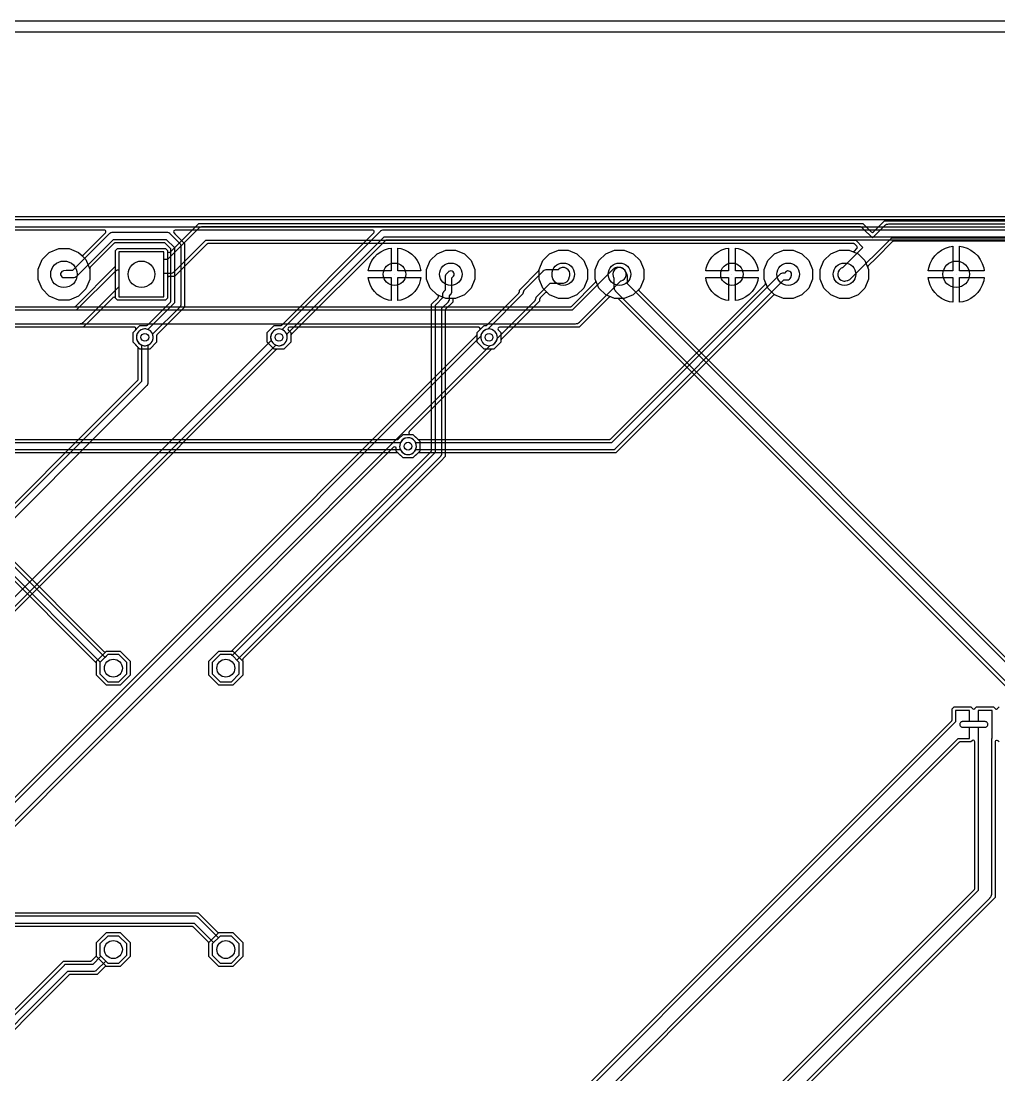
# Model space of a CAD drawing. Header units: inches. Extents: x 0 to 6.5, y 0 to 4.
# Drawn here: x 3.686 to 5.425, y 2.127 to 4 of the extents above; entities that cross this region are included whole.
import ezdxf

# ---------------------------------------------------------------- set-up
doc = ezdxf.new("R2010")
doc.units = ezdxf.units.IN

msp = doc.modelspace()

# ---------------------------------------------------------------- linework, layer by layer
at = {"layer": '16_copper'}
msp.add_lwpolyline([(6.4, 3.98), (0.1, 3.98)], dxfattribs=at)
for points in [[(5.7783, 3.609), (5.2377, 3.609), (5.2374, 3.609), (5.237, 3.6089, 0.087654), (5.2361, 3.6085), (5.2359, 3.6083), (5.2356, 3.6081), (5.2063, 3.5789), (5.2063, 3.5789), (5.1924, 3.5649), (5.1923, 3.5649), (5.1923, 3.5648, 0.218345), (5.1915, 3.5624), (5.1916, 3.562), (5.1917, 3.5617, 0.007884), (5.1917, 3.5616), (5.193, 3.5586), (5.193, 3.5414), (5.1865, 3.5256), (5.1744, 3.5135), (5.1586, 3.507), (5.1414, 3.507), (5.1256, 3.5135), (5.1135, 3.5256), (5.107, 3.5414), (5.107, 3.5586), (5.1135, 3.5744), (5.1256, 3.5865), (5.1414, 3.593), (5.1586, 3.593), (5.1645, 3.5905), (5.1645, 3.5905), (5.1646, 3.5905, 0.218355), (5.1671, 3.5907), (5.1674, 3.591), (5.1677, 3.5911, 0.007882), (5.1677, 3.5912), (5.1722, 3.5956), (5.1723, 3.5958, 0.39257), (5.1722, 3.5999), (5.1684, 3.6036), (5.1682, 3.6038), (5.1679, 3.604, 0.087651), (5.1669, 3.6044), (5.1666, 3.6045), (5.1663, 3.6045), (4.0182, 3.6045), (4.0179, 3.6045), (4.0175, 3.6044, 0.087654), (4.0166, 3.604), (4.0164, 3.6038), (4.0161, 3.6036), (3.9585, 3.546), (3.949, 3.546), (3.9488, 3.546, 0.392588), (3.946, 3.543), (3.946, 3.5075), (3.9425, 3.504), (3.8575, 3.504), (3.854, 3.5075), (3.854, 3.5925), (3.8575, 3.596), (3.9425, 3.596), (3.946, 3.5925), (3.946, 3.5917, 0.57289), (3.9505, 3.5891), (3.9507, 3.5893), (3.951, 3.5894, 0.015772), (3.9511, 3.5896), (4.002, 3.6405), (5.1825, 3.6405), (5.1939, 3.6291), (5.1976, 3.6253), (5.1978, 3.6252, 0.39257), (5.2019, 3.6253), (5.2215, 3.645), (5.7945, 3.645)], [(5.787, 3.639), (5.229, 3.639), (5.2285, 3.639), (5.2281, 3.639, 0.144215), (5.2217, 3.6365), (5.2214, 3.6363, 0.015626), (5.2208, 3.6358), (5.2205, 3.6355), (5.1997, 3.6147), (5.1835, 3.631), (5.1831, 3.6313), (5.1828, 3.6316, 0.144213), (5.1766, 3.6344), (5.1762, 3.6344, 0.015609), (5.1754, 3.6345), (5.175, 3.6345), (4.0095, 3.6345), (4.009, 3.6345), (4.0086, 3.6345, 0.144215), (4.0022, 3.632), (4.0019, 3.6318, 0.015626), (4.0013, 3.6313), (4.001, 3.631), (3.946, 3.576), (3.94, 3.576), (3.94, 3.59), (3.86, 3.59), (3.86, 3.51), (3.94, 3.51), (3.94, 3.552), (3.951, 3.552), (3.9515, 3.552), (3.9519, 3.552, 0.144215), (3.9583, 3.5545), (3.9586, 3.5547, 0.015626), (3.9592, 3.5552), (3.9595, 3.5555), (4.0145, 3.6105), (5.17, 3.6105), (5.1828, 3.5978), (5.1465, 3.5614), (5.146, 3.5613), (5.1444, 3.5606), (5.143, 3.5597, 0.645081), (5.1473, 3.5383), (5.149, 3.538, 0.064711), (5.1524, 3.5382), (5.1549, 3.5387, 0.114037), (5.1598, 3.541), (5.1604, 3.5415), (5.1609, 3.5419, 0.003772), (5.161, 3.542), (5.234, 3.615), (5.782, 3.615)], [(2.8527, 3.492), (4.6623, 3.492), (4.6626, 3.492), (4.663, 3.4921, 0.087654), (4.6639, 3.4925), (4.6641, 3.4927), (4.6644, 3.4929), (4.7073, 3.5358), (4.7074, 3.5358), (4.7074, 3.5359, 0.218356), (4.7082, 3.5383), (4.7081, 3.5387), (4.708, 3.539, 0.007894), (4.708, 3.5391), (4.707, 3.5414), (4.707, 3.5586), (4.7135, 3.5744), (4.7256, 3.5865), (4.7414, 3.593), (4.7586, 3.593), (4.7744, 3.5865), (4.7865, 3.5744), (4.793, 3.5586), (4.793, 3.5414), (4.7865, 3.5256), (4.7744, 3.5135), (4.7586, 3.507), (4.7414, 3.507), (4.7348, 3.5097), (4.7348, 3.5098), (4.7347, 3.5098, 0.218355), (4.7322, 3.5096), (4.7319, 3.5093), (4.7316, 3.5092, 0.007896), (4.7316, 3.5091), (4.6785, 3.456), (4.5368, 3.456), (4.5367, 3.456), (4.5366, 3.456, 0.548396), (4.5342, 3.4515), (4.5344, 3.4513), (4.5345, 3.451, 0.015772), (4.5347, 3.4509), (4.5389, 3.4467), (4.5389, 3.4293), (4.5267, 3.4171), (4.5238, 3.4171), (4.5235, 3.4171), (4.5231, 3.417, 0.087654), (4.5222, 3.4166), (4.522, 3.4164), (4.5217, 3.4162), (4.376, 3.2705), (4.3759, 3.2704), (4.3758, 3.2703, 0.54841), (4.3773, 3.2655), (4.3776, 3.2655), (4.3779, 3.2654, 0.01577), (4.3781, 3.2654), (4.3827, 3.2654), (4.3907, 3.2574), (4.3909, 3.2572), (4.3912, 3.257, 0.087651), (4.3922, 3.2566), (4.3924, 3.2565), (4.3928, 3.2565), (4.7323, 3.2565), (4.7326, 3.2565), (4.733, 3.2566, 0.087654), (4.7339, 3.257), (4.7341, 3.2572), (4.7344, 3.2574), (5.0089, 3.5319), (5.009, 3.532), (5.009, 3.532, 0.218345), (5.0098, 3.5344), (5.0097, 3.5348), (5.0096, 3.5351, 0.007884), (5.0096, 3.5352), (5.007, 3.5414), (5.007, 3.5586), (5.0135, 3.5744), (5.0256, 3.5865), (5.0414, 3.593), (5.0586, 3.593), (5.0744, 3.5865), (5.0865, 3.5744), (5.093, 3.5586), (5.093, 3.5414), (5.0865, 3.5256), (5.0744, 3.5135), (5.0586, 3.507), (5.0414, 3.507), (5.0267, 3.5131), (5.0266, 3.5131), (5.0266, 3.5132, 0.218355), (5.0241, 3.513), (5.0237, 3.5127), (5.0235, 3.5125, 0.007882), (5.0234, 3.5125), (4.7514, 3.2404), (4.7435, 3.2325), (4.3928, 3.2325), (4.3925, 3.2325), (4.3921, 3.2324, 0.087654), (4.3912, 3.232), (4.3909, 3.2318), (4.3907, 3.2316), (4.3827, 3.2236), (4.3653, 3.2236), (4.3531, 3.2358), (4.3531, 3.2404), (4.3531, 3.2405), (4.3531, 3.2406, 0.54841), (4.3486, 3.243), (4.3484, 3.2428), (4.3481, 3.2427, 0.015772), (4.348, 3.2425), (3.5256, 2.4201)], [(2.844, 3.462), (4.671, 3.462), (4.6715, 3.462), (4.6719, 3.462, 0.144215), (4.6783, 3.4645), (4.6786, 3.4647, 0.015626), (4.6792, 3.4652), (4.6795, 3.4655), (4.7522, 3.5382), (4.7528, 3.5383, 0.645079), (4.7569, 3.5598), (4.7555, 3.5607, 0.064713), (4.7524, 3.5618), (4.7499, 3.5623, 0.218206), (4.7401, 3.56), (4.7397, 3.5596), (4.739, 3.559), (4.666, 3.486), (2.849, 3.486)], [(2.9129, 2.3809), (3.8931, 3.3611), (3.8933, 3.3614), (3.8935, 3.3616, 0.087651), (3.8939, 3.3626), (3.894, 3.3629), (3.894, 3.3632), (3.894, 3.4192), (3.894, 3.4194, 0.000083), (3.894, 3.4194), (3.894, 3.4195), (3.8939, 3.4199, 0.087654), (3.8935, 3.4208), (3.8933, 3.4211), (3.8931, 3.4213), (3.8851, 3.4293), (3.8851, 3.4467), (3.8893, 3.4509), (3.8894, 3.451), (3.8895, 3.451, 0.54841), (3.888, 3.4559), (3.8877, 3.4559), (3.8874, 3.456, 0.015781), (3.8872, 3.456), (2.9708, 3.456)], [(3.3594, 2.3049), (4.4962, 3.4417), (4.4964, 3.442), (4.4966, 3.4422, 0.087651), (4.497, 3.4432), (4.4971, 3.4435), (4.4971, 3.4438), (4.4971, 3.4467), (4.5013, 3.4509), (4.5014, 3.451), (4.5015, 3.451, 0.54841), (4.5, 3.4559), (4.4997, 3.4559), (4.4994, 3.456, 0.015781), (4.4992, 3.456), (4.1633, 3.456), (4.1632, 3.456), (4.1631, 3.456, 0.548396), (4.1607, 3.4515), (4.1609, 3.4513), (4.161, 3.451, 0.015772), (4.1612, 3.4509), (4.1654, 3.4467), (4.1654, 3.4293), (4.1532, 3.4171), (4.1418, 3.4171), (4.1415, 3.4171), (4.1412, 3.417, 0.087654), (4.1402, 3.4166), (4.14, 3.4164), (4.1397, 3.4162), (3.1145, 2.391)], [(3.5215, 2.397), (3.9935, 2.397), (4.0283, 2.3622), (4.026, 2.3599), (4.026, 2.3401), (4.0401, 2.326), (4.0599, 2.326), (4.074, 2.3401), (4.074, 2.3599), (4.0599, 2.374), (4.0401, 2.374), (4.0368, 2.3707), (4.0002, 2.4072), (4.0001, 2.4074), (3.9999, 2.4075, 0.153125), (3.9966, 2.409), (3.996, 2.409), (3.519, 2.409)], [(3.5277, 2.415), (4.001, 2.415), (4.0089, 2.4071), (4.0089, 2.4071), (4.0351, 2.3809), (4.0354, 2.3807), (4.0356, 2.3805, 0.087651), (4.0366, 2.3801), (4.0369, 2.38), (4.0372, 2.38), (4.0624, 2.38), (4.08, 2.3624), (4.08, 2.3376), (4.0624, 2.32), (4.0376, 2.32), (4.02, 2.3376), (4.02, 2.3608), (4.02, 2.3611), (4.0199, 2.3615, 0.087654), (4.0195, 2.3624), (4.0193, 2.3626), (4.0191, 2.3629), (3.9919, 2.3901), (3.9916, 2.3903), (3.9914, 2.3905, 0.087651), (3.9904, 2.3909), (3.9901, 2.391), (3.9898, 2.391), (3.5252, 2.391)]]:
    msp.add_lwpolyline(points, format="xyb", dxfattribs=at)
for points in [[(3.7531, 3.504), (3.7361, 3.511), (3.7232, 3.5239), (3.7162, 3.5408), (3.7162, 3.5591), (3.7232, 3.5761), (3.7361, 3.589), (3.7531, 3.596), (3.7714, 3.596), (3.7883, 3.589), (3.8012, 3.5761), (3.8082, 3.5591), (3.8082, 3.5408), (3.8012, 3.5239), (3.7883, 3.511), (3.7714, 3.504)], [(4.3034, 3.556), (4.3042, 3.561), (4.3064, 3.568), (4.3098, 3.5746), (4.3142, 3.5806), (4.3194, 3.5858), (4.3254, 3.5902), (4.332, 3.5936), (4.339, 3.5958), (4.344, 3.5966), (4.344, 3.556)], [(4.356, 3.556), (4.356, 3.5966), (4.361, 3.5958), (4.368, 3.5936), (4.3746, 3.5902), (4.3806, 3.5858), (4.3858, 3.5806), (4.3902, 3.5746), (4.3936, 3.568), (4.3958, 3.561), (4.3966, 3.556)], [(4.9034, 3.556), (4.9042, 3.561), (4.9064, 3.568), (4.9098, 3.5746), (4.9142, 3.5806), (4.9194, 3.5858), (4.9254, 3.5902), (4.932, 3.5936), (4.939, 3.5958), (4.944, 3.5966), (4.944, 3.556)], [(4.956, 3.556), (4.956, 3.5966), (4.961, 3.5958), (4.968, 3.5936), (4.9746, 3.5902), (4.9806, 3.5858), (4.9858, 3.5806), (4.9902, 3.5746), (4.9936, 3.568), (4.9958, 3.561), (4.9966, 3.556)], [(5.2991, 3.556), (5.3, 3.5617), (5.3025, 3.5692), (5.3061, 3.5762), (5.3107, 3.5826), (5.3162, 3.5881), (5.3226, 3.5928), (5.3296, 3.5963), (5.3371, 3.5988), (5.3428, 3.5997), (5.3428, 3.556)], [(5.3548, 3.556), (5.3548, 3.5997), (5.3605, 3.5988), (5.368, 3.5963), (5.375, 3.5928), (5.3814, 3.5881), (5.387, 3.5826), (5.3916, 3.5762), (5.3952, 3.5692), (5.3976, 3.5617), (5.3985, 3.556)], [(4.4414, 3.507), (4.4256, 3.5135), (4.4135, 3.5256), (4.407, 3.5414), (4.407, 3.5586), (4.4135, 3.5744), (4.4256, 3.5865), (4.4414, 3.593), (4.4586, 3.593), (4.4744, 3.5865), (4.4865, 3.5744), (4.493, 3.5586), (4.493, 3.5414), (4.4865, 3.5256), (4.4744, 3.5135), (4.4586, 3.507)], [(4.6414, 3.507), (4.6256, 3.5135), (4.6135, 3.5256), (4.607, 3.5414), (4.607, 3.5586), (4.6135, 3.5744), (4.6256, 3.5865), (4.6414, 3.593), (4.6586, 3.593), (4.6744, 3.5865), (4.6865, 3.5744), (4.693, 3.5586), (4.693, 3.5414), (4.6865, 3.5256), (4.6744, 3.5135), (4.6586, 3.507)], [(4.339, 3.5042), (4.332, 3.5064), (4.3254, 3.5098), (4.3194, 3.5142), (4.3142, 3.5194), (4.3098, 3.5254), (4.3064, 3.532), (4.3042, 3.539), (4.3034, 3.544), (4.344, 3.544), (4.344, 3.5034)], [(4.35, 3.55), (4.35, 3.55), (4.35, 3.55), (4.35, 3.55)], [(4.356, 3.544), (4.3966, 3.544), (4.3958, 3.539), (4.3936, 3.532), (4.3902, 3.5254), (4.3858, 3.5194), (4.3806, 3.5142), (4.3746, 3.5098), (4.368, 3.5064), (4.361, 3.5042), (4.356, 3.5034)], [(4.939, 3.5042), (4.932, 3.5064), (4.9254, 3.5098), (4.9194, 3.5142), (4.9142, 3.5194), (4.9098, 3.5254), (4.9064, 3.532), (4.9042, 3.539), (4.9034, 3.544), (4.944, 3.544), (4.944, 3.5034)], [(4.95, 3.55), (4.95, 3.55), (4.95, 3.55), (4.95, 3.55)], [(4.956, 3.544), (4.9966, 3.544), (4.9958, 3.539), (4.9936, 3.532), (4.9902, 3.5254), (4.9858, 3.5194), (4.9806, 3.5142), (4.9746, 3.5098), (4.968, 3.5064), (4.961, 3.5042), (4.956, 3.5034)], [(5.3371, 3.5012), (5.3296, 3.5037), (5.3226, 3.5072), (5.3162, 3.5119), (5.3107, 3.5174), (5.3061, 3.5238), (5.3025, 3.5308), (5.3, 3.5383), (5.2991, 3.544), (5.3428, 3.544), (5.3428, 3.5003)], [(5.3488, 3.55), (5.3488, 3.55), (5.3488, 3.55), (5.3488, 3.55)], [(5.3548, 3.544), (5.3985, 3.544), (5.3976, 3.5383), (5.3952, 3.5308), (5.3916, 3.5238), (5.387, 3.5174), (5.3814, 3.5119), (5.375, 3.5072), (5.368, 3.5037), (5.3605, 3.5012), (5.3548, 3.5003)], [(3.8376, 2.82), (3.82, 2.8376), (3.82, 2.8624), (3.8376, 2.88), (3.8624, 2.88), (3.88, 2.8624), (3.88, 2.8376), (3.8624, 2.82)], [(3.874, 2.8401), (3.874, 2.8599), (3.8599, 2.874), (3.8401, 2.874), (3.826, 2.8599), (3.826, 2.8401), (3.8401, 2.826), (3.8599, 2.826)], [(4.0376, 2.82), (4.02, 2.8376), (4.02, 2.8624), (4.0376, 2.88), (4.0624, 2.88), (4.08, 2.8624), (4.08, 2.8376), (4.0624, 2.82)], [(4.074, 2.8401), (4.074, 2.8599), (4.0599, 2.874), (4.0401, 2.874), (4.026, 2.8599), (4.026, 2.8401), (4.0401, 2.826), (4.0599, 2.826)], [(3.8376, 2.32), (3.82, 2.3376), (3.82, 2.3624), (3.8376, 2.38), (3.8624, 2.38), (3.88, 2.3624), (3.88, 2.3376), (3.8624, 2.32)], [(3.874, 2.3401), (3.874, 2.3599), (3.8599, 2.374), (3.8401, 2.374), (3.826, 2.3599), (3.826, 2.3401), (3.8401, 2.326), (3.8599, 2.326)]]:
    msp.add_lwpolyline(points, close=True, dxfattribs=at)
for points in [[(4.3769, 3.2299, 0.233169), (4.3874, 3.2379), (4.3876, 3.2385), (4.7385, 3.2385), (4.7387, 3.2385), (4.7389, 3.2385, 0.153128), (4.7423, 3.2398), (4.7427, 3.2403), (5.0425, 3.54), (5.049, 3.54), (5.049, 3.54), (5.049, 3.54, 0.313608), (5.0546, 3.544), (5.0548, 3.5445), (5.0558, 3.5485), (5.056, 3.5497, 0.857946), (5.0444, 3.552), (5.0443, 3.552), (5.04, 3.552), (5.0398, 3.552), (5.0396, 3.552, 0.153128), (5.0362, 3.5507), (5.0358, 3.5502), (4.736, 3.2505), (4.3876, 3.2505), (4.3874, 3.2511, 1), (4.3606, 3.2379), (4.3616, 3.2362, 0.267948), (4.375, 3.2296)], [(2.924, 2.3401), (2.924, 2.3599), (2.9207, 2.3632), (3.9102, 3.3528), (3.9104, 3.3529), (3.9105, 3.3531, 0.153125), (3.912, 3.3564), (3.912, 3.357), (3.912, 3.4244), (3.9126, 3.4246, 1), (3.8994, 3.4514), (3.8977, 3.4504, 0.577351), (3.8994, 3.4246), (3.9, 3.4244), (3.9, 3.3595), (2.9122, 2.3717), (2.9099, 2.374), (2.8901, 2.374), (2.876, 2.3599), (2.876, 2.3401), (2.8901, 2.326), (2.9099, 2.326)], [(3.0044, 2.3884, 0.233169), (3.0149, 2.3964), (3.0151, 2.397), (3.1095, 2.397), (3.1097, 2.397), (3.1099, 2.397, 0.153128), (3.1133, 2.3983), (3.1137, 2.3988), (4.1391, 3.4241), (4.1397, 3.4239, 1), (4.1493, 3.4521), (4.1474, 3.4526, 0.577349), (4.1304, 3.4332), (4.1306, 3.4326), (3.107, 2.409), (3.0151, 2.409), (3.0149, 2.4096, 1), (2.9881, 2.3964), (2.9891, 2.3947, 0.267948), (3.0025, 2.3881)], [(3.3194, 2.2714, 0.098492), (3.3248, 2.2736), (3.3253, 2.274), (3.366, 2.274), (3.3665, 2.274), (3.3669, 2.274, 0.144215), (3.3733, 2.2765), (3.3736, 2.2767, 0.015626), (3.3742, 2.2772), (3.3745, 2.2775), (4.5202, 3.4233), (4.5209, 3.4234, 1), (4.5151, 3.4526), (4.5132, 3.4521, 0.26795), (4.5034, 3.4409), (4.5033, 3.4402), (3.361, 2.298), (3.3253, 2.298), (3.3248, 2.2984, 1), (3.3082, 2.2736), (3.3099, 2.2726, 0.131651), (3.3175, 2.2711)]]:
    msp.add_lwpolyline(points, format="xyb", close=True, dxfattribs=at)
at = {"layer": '1_copper'}
for points in [[(6.4, 3.98), (0.1, 3.98)], [(1.921, 3.6525), (5.7695, 3.6525)], [(5.7645, 3.6465), (1.926, 3.6465)], [(1.9285, 3.6345), (5.762, 3.6345)], [(4.3185, 1.6915), (5.352, 2.725), (5.3725, 2.725), (5.3725, 2.745), (5.4005, 2.745), (5.4015, 2.7452), (5.4024, 2.7456), (5.4032, 2.7461), (5.4039, 2.7468), (5.4044, 2.7476), (5.4048, 2.7485), (5.405, 2.7495), (5.405, 2.7505), (5.4048, 2.7515), (5.4044, 2.7524), (5.4039, 2.7532), (5.4032, 2.7539), (5.4024, 2.7544), (5.4015, 2.7548), (5.4005, 2.755), (5.3725, 2.755), (5.3725, 2.775), (5.3475, 2.775), (5.3475, 2.7545), (4.305, 1.712)]]:
    msp.add_lwpolyline(points, dxfattribs=at)
for points in [[(5.6728, 3.6105), (4.3352, 3.6105), (4.3349, 3.6105), (4.3345, 3.6104, 0.087654), (4.3336, 3.61), (4.3334, 3.6098), (4.3331, 3.6096), (4.1663, 3.4428), (4.1661, 3.4425), (4.1659, 3.4423, 0.087651), (4.1655, 3.4413), (4.1654, 3.441), (4.1654, 3.4407), (4.1654, 3.4293), (4.1532, 3.4171), (4.1358, 3.4171), (4.1236, 3.4293), (4.1236, 3.4467), (4.1358, 3.4589), (4.1472, 3.4589), (4.1475, 3.4589), (4.1478, 3.459, 0.087654), (4.1488, 3.4594), (4.149, 3.4596), (4.1493, 3.4598), (4.3129, 3.6234), (4.313, 3.6235), (4.3131, 3.6235, 0.54841), (4.3116, 3.6284), (4.3113, 3.6284), (4.311, 3.6285, 0.01577), (4.3108, 3.6285), (3.9602, 3.6285), (3.9601, 3.6285), (3.96, 3.6285, 0.524399), (3.9575, 3.6242), (3.9576, 3.6241), (3.9576, 3.624), (3.9578, 3.6238), (3.958, 3.6235, 0.01144), (3.9581, 3.6234), (3.9594, 3.6221), (3.9765, 3.605), (3.9765, 3.4915), (3.9278, 3.4428), (3.9276, 3.4425), (3.9274, 3.4423, 0.087651), (3.927, 3.4413), (3.9269, 3.441), (3.9269, 3.4407), (3.9269, 3.4293), (3.9147, 3.4171), (3.8973, 3.4171), (3.8851, 3.4293), (3.8851, 3.4467), (3.8973, 3.4589), (3.9087, 3.4589), (3.909, 3.4589), (3.9093, 3.459, 0.087654), (3.9103, 3.4594), (3.9105, 3.4596), (3.9108, 3.4598), (3.9516, 3.5006), (3.9518, 3.5009), (3.952, 3.5011, 0.087651), (3.9524, 3.5021), (3.9525, 3.5024), (3.9525, 3.5027), (3.9525, 3.5938), (3.9525, 3.5941), (3.9524, 3.5945, 0.075351), (3.952, 3.5954), (3.9518, 3.5956), (3.9516, 3.5959), (3.9424, 3.6051), (3.9421, 3.6053), (3.9419, 3.6055, 0.087651), (3.9409, 3.6059), (3.9406, 3.606), (3.9403, 3.606), (3.8537, 3.606), (3.8534, 3.606), (3.853, 3.6059, 0.087654), (3.8521, 3.6055), (3.8519, 3.6053), (3.8516, 3.6051), (3.8089, 3.5624), (3.8088, 3.5623), (3.8088, 3.5623, 0.191295), (3.808, 3.5599), (3.8081, 3.5595), (3.8082, 3.5592), (3.8082, 3.5592), (3.8082, 3.5592), (3.8082, 3.5408), (3.8012, 3.5239), (3.7883, 3.511), (3.7714, 3.504), (3.7531, 3.504), (3.7361, 3.511), (3.7232, 3.5239), (3.7162, 3.5408), (3.7162, 3.5591), (3.7232, 3.5761), (3.7361, 3.589), (3.7531, 3.596), (3.7714, 3.596), (3.7883, 3.589), (3.7928, 3.5845), (3.793, 3.5844, 0.39257), (3.797, 3.5845), (3.8359, 3.6234), (3.836, 3.6235), (3.8361, 3.6235, 0.54841), (3.8346, 3.6284), (3.8343, 3.6284), (3.834, 3.6285, 0.01577), (3.8338, 3.6285), (3.5597, 3.6285)], [(5.679, 3.6285), (4.329, 3.6285), (4.3288, 3.6285), (4.3286, 3.6285, 0.153128), (4.3252, 3.6272), (4.3248, 3.6267), (4.1499, 3.4519), (4.1493, 3.4521, 1), (4.1397, 3.4239), (4.1416, 3.4234, 0.065542), (4.1455, 3.4231), (4.1474, 3.4234, 0.453094), (4.1586, 3.4428), (4.1584, 3.4434), (4.3315, 3.6165), (5.6765, 3.6165)], [(3.1467, 3.492), (3.7803, 3.492), (3.7806, 3.492), (3.781, 3.4921, 0.087654), (3.7819, 3.4925), (3.7821, 3.4927), (3.7824, 3.4929), (3.8531, 3.5636), (3.8533, 3.5638), (3.8535, 3.5641, 0.087651), (3.8539, 3.5651), (3.854, 3.5654), (3.854, 3.5657), (3.854, 3.5925), (3.8575, 3.596), (3.9425, 3.596), (3.946, 3.5925), (3.946, 3.5075), (3.9425, 3.504), (3.8575, 3.504), (3.8531, 3.5084), (3.8531, 3.5084), (3.853, 3.5086, 0.315121), (3.8495, 3.5089), (3.8493, 3.5087), (3.849, 3.5086, 0.015772), (3.8489, 3.5084), (3.8079, 3.4674), (3.7965, 3.456), (3.129, 3.456)], [(3.1365, 3.462), (3.789, 3.462), (3.7895, 3.462), (3.7899, 3.462, 0.144215), (3.7963, 3.4645), (3.7966, 3.4647, 0.015626), (3.7972, 3.4652), (3.7975, 3.4655), (3.86, 3.528), (3.86, 3.51), (3.94, 3.51), (3.94, 3.59), (3.86, 3.59), (3.86, 3.558), (3.8597, 3.5579), (3.8593, 3.5579, 0.127776), (3.8537, 3.5555), (3.8534, 3.5553, 0.015626), (3.8528, 3.5548), (3.8525, 3.5545), (3.784, 3.486), (3.1415, 3.486)], [(5.4666, 2.7879), (4.7484, 3.5061), (4.7482, 3.5063), (4.7479, 3.5065, 0.087651), (4.7469, 3.5069), (4.7466, 3.507), (4.7463, 3.507), (4.7414, 3.507), (4.7256, 3.5135), (4.7135, 3.5256), (4.707, 3.5414), (4.707, 3.5586), (4.7135, 3.5744), (4.7256, 3.5865), (4.7414, 3.593), (4.7586, 3.593), (4.7744, 3.5865), (4.7865, 3.5744), (4.793, 3.5586), (4.793, 3.5414), (4.7865, 3.5256), (4.7853, 3.5244, 0.414231), (4.7853, 3.5202), (5.5035, 2.802)], [(5.494, 2.803), (4.764, 3.533), (4.764, 3.546), (4.764, 3.5463), (4.764, 3.5465, 0.071736), (4.7634, 3.5499), (4.7631, 3.5505), (4.7629, 3.551, 0.00849), (4.7627, 3.5514), (4.7607, 3.5554), (4.7599, 3.5568, 0.870254), (4.7386, 3.5461), (4.7393, 3.5446), (4.74, 3.5432), (4.74, 3.528), (4.74, 3.5275), (4.74, 3.5271, 0.144215), (4.7425, 3.5207), (4.7427, 3.5204, 0.015626), (4.7432, 3.5198), (4.7435, 3.5195), (5.4735, 2.7895)], [(3.4073, 3.2565), (4.3552, 3.2565), (4.3555, 3.2565), (4.3559, 3.2566, 0.087654), (4.3568, 3.257), (4.3571, 3.2572), (4.3573, 3.2574), (4.3653, 3.2654), (4.3827, 3.2654), (4.3949, 3.2532), (4.3949, 3.2358), (4.3827, 3.2236), (4.3653, 3.2236), (4.3573, 3.2316), (4.3571, 3.2318), (4.3568, 3.232, 0.087651), (4.3558, 3.2324), (4.3556, 3.2325), (4.3552, 3.2325), (3.4877, 3.2325)], [(3.4914, 3.2216), (3.8332, 2.8798), (3.8333, 2.8797, 0.237971), (3.8359, 2.879), (3.8361, 2.8791, 0.053252), (3.8369, 2.8795), (3.837, 2.8795), (3.837, 2.8795), (3.837, 2.8795), (3.8371, 2.8795, 0.027015), (3.8374, 2.8798), (3.8376, 2.88), (3.8624, 2.88), (3.88, 2.8624), (3.88, 2.8376), (3.8624, 2.82), (3.8376, 2.82), (3.82, 2.8376), (3.82, 2.8578), (3.82, 2.8581), (3.8199, 2.8585, 0.087654), (3.8195, 2.8594), (3.8193, 2.8596), (3.8191, 2.8599), (3.4744, 3.2046)], [(4.3034, 1.7189), (5.3406, 2.7561), (5.3408, 2.7563), (5.341, 2.7566, 0.087651), (5.3414, 2.7576), (5.3415, 2.7579), (5.3415, 2.7582), (5.3415, 2.7775), (5.345, 2.781), (5.375, 2.781), (5.3779, 2.7781), (5.3781, 2.778, 0.392527), (5.3821, 2.7781), (5.385, 2.781), (5.415, 2.781), (5.4179, 2.7781), (5.4181, 2.778, 0.392527), (5.4221, 2.7781), (5.425, 2.781)], [(4.4085, 1.4415), (5.4085, 2.4415), (5.4088, 2.4419), (5.4091, 2.4422, 0.144213), (5.4119, 2.4484), (5.4119, 2.4488, 0.015609), (5.412, 2.4496), (5.412, 2.45), (5.412, 2.725), (5.4125, 2.725), (5.4125, 2.775), (5.3875, 2.775), (5.3875, 2.755), (5.3595, 2.755), (5.3585, 2.7548), (5.3576, 2.7544), (5.3568, 2.7539), (5.3561, 2.7532), (5.3556, 2.7524), (5.3552, 2.7515), (5.355, 2.7505), (5.355, 2.7495), (5.3552, 2.7485), (5.3556, 2.7476), (5.3561, 2.7468), (5.3568, 2.7461), (5.3576, 2.7456), (5.3585, 2.7452), (5.3595, 2.745), (5.3875, 2.745), (5.3875, 2.725), (5.388, 2.725), (5.388, 2.455), (4.395, 1.462)], [(4.3934, 1.4689), (5.3811, 2.4566), (5.3813, 2.4568), (5.3815, 2.4571, 0.087651), (5.3819, 2.4581), (5.382, 2.4584), (5.382, 2.4587), (5.382, 2.7188), (5.382, 2.7189), (5.382, 2.719, 0.548403), (5.3775, 2.7214), (5.3773, 2.7212), (5.377, 2.721, 0.015772), (5.3769, 2.7209), (5.375, 2.719), (5.3557, 2.719), (5.3554, 2.719), (5.355, 2.7189, 0.087654), (5.3541, 2.7185), (5.3539, 2.7183), (5.3536, 2.7181), (4.3175, 1.682)], [(5.425, 2.719), (5.4231, 2.7209), (5.423, 2.721), (5.423, 2.721, 0.54841), (5.4181, 2.7196), (5.4181, 2.7192), (5.418, 2.719, 0.015781), (5.418, 2.7188), (5.418, 2.4425), (4.4075, 1.432)], [(3.5823, 2.1503), (3.7615, 2.3295), (3.8098, 2.3295), (3.8101, 2.3295), (3.8105, 2.3296, 0.087654), (3.8114, 2.33), (3.8116, 2.3302), (3.8119, 2.3304), (3.8191, 2.3376), (3.8193, 2.3379), (3.8195, 2.3381, 0.087651), (3.8199, 2.3391), (3.82, 2.3394), (3.82, 2.3397), (3.82, 2.3624), (3.8376, 2.38), (3.8624, 2.38), (3.88, 2.3624), (3.88, 2.3376), (3.8624, 2.32), (3.8367, 2.32), (3.8364, 2.32), (3.836, 2.3199, 0.087654), (3.8351, 2.3195), (3.8349, 2.3193), (3.8346, 2.3191), (3.8289, 2.3134), (3.821, 2.3055), (3.7727, 2.3055), (3.7724, 2.3055), (3.772, 2.3054, 0.087654), (3.7711, 2.305), (3.7709, 2.3048), (3.7706, 2.3046), (3.5993, 2.1333)], [(3.5914, 2.1339), (3.769, 2.3115), (3.816, 2.3115), (3.8162, 2.3115), (3.8164, 2.3115, 0.153128), (3.8198, 2.3128), (3.8202, 2.3133), (3.8365, 2.3295), (3.8401, 2.326), (3.8599, 2.326), (3.874, 2.3401), (3.874, 2.3599), (3.8599, 2.374), (3.8401, 2.374), (3.826, 2.3599), (3.826, 2.3401), (3.828, 2.338), (3.8135, 2.3235), (3.7665, 2.3235), (3.7663, 2.3235), (3.7661, 2.3235, 0.153128), (3.7627, 2.3222), (3.7623, 2.3217), (3.5829, 2.1424)]]:
    msp.add_lwpolyline(points, format="xyb", dxfattribs=at)
for points in [[(3.9089, 3.4234, 0.453094), (3.9201, 3.4428), (3.9199, 3.4434), (3.9687, 3.4923), (3.9689, 3.4924), (3.969, 3.4926, 0.153125), (3.9705, 3.4959), (3.9705, 3.4965), (3.9705, 3.6), (3.9705, 3.6002), (3.9705, 3.6004, 0.153128), (3.9692, 3.6038), (3.9687, 3.6042), (3.9507, 3.6222), (3.9506, 3.6224), (3.9504, 3.6225, 0.153125), (3.9471, 3.624), (3.9465, 3.624), (3.8475, 3.624), (3.8473, 3.624), (3.8471, 3.624, 0.153128), (3.8437, 3.6227), (3.8433, 3.6222), (3.7775, 3.5565), (3.7665, 3.5565), (3.7665, 3.5565), (3.7664, 3.5565), (3.7658, 3.5565), (3.7615, 3.556), (3.7603, 3.5557, 0.857943), (3.7623, 3.544), (3.7629, 3.544), (3.7668, 3.5445), (3.78, 3.5445), (3.7802, 3.5445), (3.7804, 3.5445, 0.153128), (3.7838, 3.5458), (3.7842, 3.5463), (3.85, 3.612), (3.944, 3.612), (3.9585, 3.5975), (3.9585, 3.499), (3.9114, 3.4519), (3.9108, 3.4521, 1), (3.9012, 3.4239), (3.9031, 3.4234, 0.065542), (3.907, 3.4231)], [(4.0376, 2.82), (4.02, 2.8376), (4.02, 2.8624), (4.0376, 2.88), (4.0588, 2.88), (4.0591, 2.88), (4.0595, 2.8801, 0.087654), (4.0604, 2.8805), (4.0606, 2.8807), (4.0609, 2.8809), (4.4151, 3.2351), (4.4153, 3.2354), (4.4155, 3.2356, 0.087651), (4.4159, 3.2366), (4.416, 3.2369), (4.416, 3.2372), (4.416, 3.497), (4.4274, 3.5083), (4.4276, 3.5086), (4.4278, 3.5089, 0.26043), (4.4279, 3.5119), (4.4277, 3.5122), (4.4277, 3.5122), (4.4276, 3.5123, 0.053598), (4.427, 3.5129), (4.4268, 3.513), (4.4264, 3.5132), (4.4256, 3.5135), (4.4135, 3.5256), (4.407, 3.5414), (4.407, 3.5586), (4.4135, 3.5744), (4.4256, 3.5865), (4.4414, 3.593), (4.4586, 3.593), (4.4744, 3.5865), (4.4865, 3.5744), (4.493, 3.5586), (4.493, 3.5414), (4.4865, 3.5256), (4.4744, 3.5135), (4.4586, 3.507), (4.4565, 3.507, 0.414214), (4.4535, 3.504), (4.4535, 3.5005), (4.4409, 3.4879), (4.4407, 3.4876), (4.4405, 3.4874, 0.087651), (4.4401, 3.4864), (4.44, 3.4861), (4.44, 3.4858), (4.44, 3.226), (4.4321, 3.2181), (4.0803, 2.8663), (4.0802, 2.8662, 0.273147), (4.08, 2.8626), (4.08, 2.8625), (4.08, 2.8376), (4.0624, 2.82)], [(4.5093, 3.4171), (4.4971, 3.4293), (4.4971, 3.4467), (4.5093, 3.4589), (4.5122, 3.4589), (4.5125, 3.4589), (4.5129, 3.459, 0.087654), (4.5138, 3.4594), (4.514, 3.4596), (4.5143, 3.4598), (4.5711, 3.5166), (4.5713, 3.5168), (4.5715, 3.5171, 0.087651), (4.5719, 3.5181), (4.572, 3.5184), (4.572, 3.5187), (4.572, 3.522), (4.6061, 3.5561), (4.6063, 3.5563), (4.6065, 3.5566, 0.073267), (4.6069, 3.5576), (4.607, 3.5579, 0.054141), (4.607, 3.5586), (4.6135, 3.5744), (4.6256, 3.5865), (4.6414, 3.593), (4.6586, 3.593), (4.6744, 3.5865), (4.6865, 3.5744), (4.693, 3.5586), (4.693, 3.5414), (4.6865, 3.5256), (4.6744, 3.5135), (4.6586, 3.507), (4.6414, 3.507), (4.6256, 3.5135), (4.6222, 3.517), (4.622, 3.5171, 0.39257), (4.618, 3.517), (4.6089, 3.5079), (4.6087, 3.5077), (4.6085, 3.5074, 0.087651), (4.6081, 3.5064), (4.608, 3.5061), (4.608, 3.5058), (4.608, 3.5025), (4.5398, 3.4343), (4.5396, 3.434), (4.5394, 3.4338, 0.087651), (4.539, 3.4328), (4.5389, 3.4325), (4.5389, 3.4322), (4.5389, 3.4293), (4.5267, 3.4171)], [(4.5209, 3.4234, 0.303348), (4.5326, 3.4351), (4.5327, 3.4358), (4.5985, 3.5015), (4.5988, 3.5019), (4.5991, 3.5022, 0.144213), (4.6019, 3.5084), (4.6019, 3.5088, 0.014426), (4.602, 3.5095), (4.6265, 3.534), (4.6485, 3.534), (4.649, 3.534, 0.144192), (4.6554, 3.5362), (4.6557, 3.5364, 0.06222), (4.6579, 3.5385), (4.6582, 3.5389, 0.069375), (4.6597, 3.5418), (4.6612, 3.5458), (4.6617, 3.5474, 0.751597), (4.6415, 3.5584), (4.6411, 3.558), (4.6215, 3.558), (4.621, 3.558), (4.6206, 3.558, 0.144215), (4.6142, 3.5555), (4.6139, 3.5553, 0.015626), (4.6133, 3.5548), (4.613, 3.5545), (4.5815, 3.523), (4.5812, 3.5226), (4.5809, 3.5223, 0.144213), (4.5781, 3.5161), (4.5781, 3.5157), (4.578, 3.5153), (4.578, 3.515), (4.5158, 3.4527, 0.957853), (4.519, 3.4231)], [(4.074, 2.8401), (4.074, 2.8599), (4.0697, 2.8642), (4.4322, 3.2268), (4.4324, 3.2269), (4.4325, 3.2271, 0.153125), (4.434, 3.2304), (4.434, 3.231), (4.434, 3.4895), (4.4457, 3.5013), (4.4459, 3.5014), (4.446, 3.5016, 0.153125), (4.4475, 3.5049), (4.4475, 3.5055), (4.4475, 3.512), (4.4502, 3.5148), (4.4504, 3.5149), (4.4505, 3.5151, 0.153125), (4.452, 3.5184), (4.452, 3.519), (4.452, 3.5435), (4.4542, 3.5458), (4.455, 3.5467, 0.857946), (4.4462, 3.5547), (4.4458, 3.5542), (4.4418, 3.5502), (4.4416, 3.5501), (4.4415, 3.5499, 0.153125), (4.44, 3.5466), (4.44, 3.546), (4.44, 3.5215), (4.4373, 3.5187), (4.4371, 3.5186), (4.437, 3.5184, 0.153125), (4.4355, 3.5151), (4.4355, 3.5145), (4.4355, 3.508), (4.4238, 3.4962), (4.4236, 3.4961), (4.4235, 3.4959, 0.153125), (4.422, 3.4926), (4.422, 3.492), (4.422, 3.2335), (4.0612, 2.8727), (4.0599, 2.874), (4.0401, 2.874), (4.026, 2.8599), (4.026, 2.8401), (4.0401, 2.826), (4.0599, 2.826)], [(3.3914, 3.2299, 0.233169), (3.4019, 3.2379), (3.4021, 3.2385), (4.3604, 3.2385), (4.3606, 3.2379, 1), (4.3874, 3.2511), (4.3864, 3.2528, 0.577351), (4.3606, 3.2511), (4.3604, 3.2505), (3.4021, 3.2505), (3.4019, 3.2511, 1), (3.3751, 3.2379), (3.3761, 3.2362, 0.267948), (3.3895, 3.2296)], [(3.874, 2.8401), (3.874, 2.8599), (3.8599, 2.874), (3.8401, 2.874), (3.8353, 2.8692), (3.4827, 3.2217), (3.4826, 3.2219), (3.4824, 3.222, 0.153125), (3.4791, 3.2235), (3.4785, 3.2235), (3.3346, 3.2235), (3.3344, 3.2241, 1), (3.3076, 3.2109), (3.3086, 3.2092, 0.577351), (3.3344, 3.2109), (3.3346, 3.2115), (3.476, 3.2115), (3.8268, 2.8607), (3.826, 2.8599), (3.826, 2.8401), (3.8401, 2.826), (3.8599, 2.826)]]:
    msp.add_lwpolyline(points, format="xyb", close=True, dxfattribs=at)
for points in [[(4.3034, 3.556), (4.3042, 3.561), (4.3064, 3.568), (4.3098, 3.5746), (4.3142, 3.5806), (4.3194, 3.5858), (4.3254, 3.5902), (4.332, 3.5936), (4.339, 3.5958), (4.344, 3.5966), (4.344, 3.556)], [(4.356, 3.556), (4.356, 3.5966), (4.361, 3.5958), (4.368, 3.5936), (4.3746, 3.5902), (4.3806, 3.5858), (4.3858, 3.5806), (4.3902, 3.5746), (4.3936, 3.568), (4.3958, 3.561), (4.3966, 3.556)], [(4.9034, 3.556), (4.9042, 3.561), (4.9064, 3.568), (4.9098, 3.5746), (4.9142, 3.5806), (4.9194, 3.5858), (4.9254, 3.5902), (4.932, 3.5936), (4.939, 3.5958), (4.944, 3.5966), (4.944, 3.556)], [(4.956, 3.556), (4.956, 3.5966), (4.961, 3.5958), (4.968, 3.5936), (4.9746, 3.5902), (4.9806, 3.5858), (4.9858, 3.5806), (4.9902, 3.5746), (4.9936, 3.568), (4.9958, 3.561), (4.9966, 3.556)], [(5.2991, 3.556), (5.3, 3.5617), (5.3025, 3.5692), (5.3061, 3.5762), (5.3107, 3.5826), (5.3162, 3.5881), (5.3226, 3.5928), (5.3296, 3.5963), (5.3371, 3.5988), (5.3428, 3.5997), (5.3428, 3.556)], [(5.3548, 3.556), (5.3548, 3.5997), (5.3605, 3.5988), (5.368, 3.5963), (5.375, 3.5928), (5.3814, 3.5881), (5.387, 3.5826), (5.3916, 3.5762), (5.3952, 3.5692), (5.3976, 3.5617), (5.3985, 3.556)], [(5.0414, 3.507), (5.0256, 3.5135), (5.0135, 3.5256), (5.007, 3.5414), (5.007, 3.5586), (5.0135, 3.5744), (5.0256, 3.5865), (5.0414, 3.593), (5.0586, 3.593), (5.0744, 3.5865), (5.0865, 3.5744), (5.093, 3.5586), (5.093, 3.5414), (5.0865, 3.5256), (5.0744, 3.5135), (5.0586, 3.507)], [(5.1414, 3.507), (5.1256, 3.5135), (5.1135, 3.5256), (5.107, 3.5414), (5.107, 3.5586), (5.1135, 3.5744), (5.1256, 3.5865), (5.1414, 3.593), (5.1586, 3.593), (5.1744, 3.5865), (5.1865, 3.5744), (5.193, 3.5586), (5.193, 3.5414), (5.1865, 3.5256), (5.1744, 3.5135), (5.1586, 3.507)], [(4.339, 3.5042), (4.332, 3.5064), (4.3254, 3.5098), (4.3194, 3.5142), (4.3142, 3.5194), (4.3098, 3.5254), (4.3064, 3.532), (4.3042, 3.539), (4.3034, 3.544), (4.344, 3.544), (4.344, 3.5034)], [(4.35, 3.55), (4.35, 3.55), (4.35, 3.55), (4.35, 3.55)], [(4.356, 3.544), (4.3966, 3.544), (4.3958, 3.539), (4.3936, 3.532), (4.3902, 3.5254), (4.3858, 3.5194), (4.3806, 3.5142), (4.3746, 3.5098), (4.368, 3.5064), (4.361, 3.5042), (4.356, 3.5034)], [(4.939, 3.5042), (4.932, 3.5064), (4.9254, 3.5098), (4.9194, 3.5142), (4.9142, 3.5194), (4.9098, 3.5254), (4.9064, 3.532), (4.9042, 3.539), (4.9034, 3.544), (4.944, 3.544), (4.944, 3.5034)], [(4.95, 3.55), (4.95, 3.55), (4.95, 3.55), (4.95, 3.55)], [(4.956, 3.544), (4.9966, 3.544), (4.9958, 3.539), (4.9936, 3.532), (4.9902, 3.5254), (4.9858, 3.5194), (4.9806, 3.5142), (4.9746, 3.5098), (4.968, 3.5064), (4.961, 3.5042), (4.956, 3.5034)], [(5.3371, 3.5012), (5.3296, 3.5037), (5.3226, 3.5072), (5.3162, 3.5119), (5.3107, 3.5174), (5.3061, 3.5238), (5.3025, 3.5308), (5.3, 3.5383), (5.2991, 3.544), (5.3428, 3.544), (5.3428, 3.5003)], [(5.3488, 3.55), (5.3488, 3.55), (5.3488, 3.55), (5.3488, 3.55)], [(5.3548, 3.544), (5.3985, 3.544), (5.3976, 3.5383), (5.3952, 3.5308), (5.3916, 3.5238), (5.387, 3.5174), (5.3814, 3.5119), (5.375, 3.5072), (5.368, 3.5037), (5.3605, 3.5012), (5.3548, 3.5003)], [(4.0376, 2.32), (4.02, 2.3376), (4.02, 2.3624), (4.0376, 2.38), (4.0624, 2.38), (4.08, 2.3624), (4.08, 2.3376), (4.0624, 2.32)], [(4.074, 2.3401), (4.074, 2.3599), (4.0599, 2.374), (4.0401, 2.374), (4.026, 2.3599), (4.026, 2.3401), (4.0401, 2.326), (4.0599, 2.326)]]:
    msp.add_lwpolyline(points, close=True, dxfattribs=at)
at = {"layer": 'drills_PTH'}
for centre, radius in [((3.7622, 3.55), 0.0236), ((3.9, 3.55), 0.0236), ((4.35, 3.55), 0.02), ((4.45, 3.55), 0.02), ((4.65, 3.55), 0.02), ((4.75, 3.55), 0.02), ((4.95, 3.55), 0.02), ((5.05, 3.55), 0.02), ((5.15, 3.55), 0.02), ((5.3488, 3.55), 0.0236), ((3.85, 2.85), 0.016), ((4.05, 2.85), 0.016), ((3.85, 2.35), 0.016), ((4.05, 2.35), 0.016)]:
    msp.add_circle(centre, radius, dxfattribs=at)
at = {"layer": 'drills_via_1_16'}
for centre in [(3.906, 3.438), (4.1445, 3.438), (4.518, 3.438), (4.374, 3.2445)]:
    msp.add_circle(centre, 0.00689, dxfattribs=at)
at = {"layer": 'outline'}
msp.add_lwpolyline([(6.5, 0.1), (6.5, 3.9), (6.4996, 3.9087), (6.4985, 3.9174), (6.4966, 3.9259), (6.494, 3.9342), (6.4906, 3.9423), (6.4866, 3.95), (6.4819, 3.9574), (6.4766, 3.9643), (6.4707, 3.9707), (6.4643, 3.9766), (6.4574, 3.9819), (6.45, 3.9866), (6.4423, 3.9906), (6.4342, 3.994), (6.4259, 3.9966), (6.4174, 3.9985), (6.4087, 3.9996), (6.4, 4), (0.1, 4)], dxfattribs=at)

doc.saveas('drawing.dxf')
